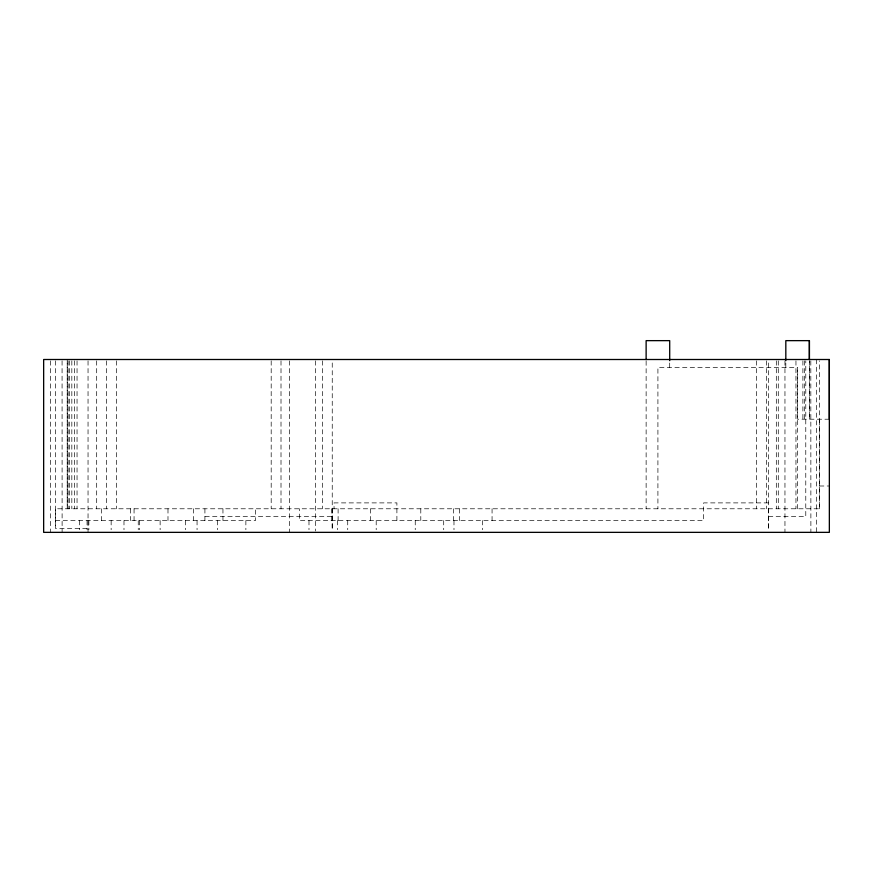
<?xml version="1.0" encoding="UTF-8"?>
<svg xmlns="http://www.w3.org/2000/svg" width="873" height="873" viewBox="0 0 873 873"><rect width="100%" height="100%" fill="white"/><g stroke="black" fill="none" stroke-linecap="round" stroke-linejoin="round"><path stroke-width="0.65" stroke-dasharray="4.37 3.27" d="M87.06 528.427L55.457 528.427L55.446 508.784L819.529 508.784L819.507 360.855M669.7 367.358L669.7 360.68M785.82 367.358L785.82 360.68M797.606 508.784L797.606 367.358L657.915 367.358L657.915 508.784M819.529 508.784L819.529 419.215M768.502 508.784L768.458 529.736L768.458 360.855M829.285 419.215L797.606 419.215L797.606 367.358M819.529 485.999L829.285 485.999M768.458 502.892L703.638 502.892L703.638 520.57L299.363 520.57L299.363 508.784M204.915 516.641L332.187 516.641M768.491 516.641L805.779 516.641L805.779 360.855M55.457 520.57L255.483 520.57L255.483 508.784M332.155 508.784L332.231 529.736L332.242 360.855M816.561 359.501L816.561 532.355M810.821 360.865L810.886 532.355M804.437 360.855L804.437 419.215M802.898 360.855L802.898 419.215M795.958 360.855L795.958 508.784M784.958 360.865L784.958 532.355M778.28 360.855L778.29 508.784M776.315 360.855L776.315 508.784M766.494 360.855L766.494 508.784M756.673 360.855L756.673 508.784M646.129 360.986L646.129 508.784M492.066 508.784L492.066 520.57M482.442 520.57L482.442 529.736M459.536 508.784L459.536 520.57M453.982 520.57L453.982 529.736M453.327 508.784L453.327 520.57M443.702 520.57L443.702 529.736M420.797 508.784L420.797 520.57M415.242 520.57L415.242 529.736M396.899 520.57L396.899 502.892L334.043 502.892L334.043 508.784M376.198 520.57L376.198 529.736M370.643 508.784L370.643 520.57M347.727 520.57L347.727 529.736M338.102 508.784L338.102 520.57M337.458 520.57L337.458 529.736M331.904 508.784L331.904 520.57M322.421 360.855L322.421 508.784M315.579 360.865L315.579 530.991M308.987 520.57L308.987 529.736M289.65 360.865L289.65 532.355M281.008 360.855L281.008 508.784M271.187 360.855L271.187 508.784M245.87 520.57L245.87 529.736M222.953 508.784L222.953 520.57M217.399 520.57L217.399 529.736M204.915 508.784L204.915 520.57M197.058 520.57L197.058 529.736M193.369 508.784L193.369 520.57M185.513 520.57L185.513 529.736M167.987 508.784L167.987 520.57M160.13 520.57L160.13 529.736M139.615 520.57L139.615 529.736M138.25 520.57L138.25 529.736M134.06 508.784L134.06 520.57M130.393 508.784L130.393 520.57M123.988 520.57L123.988 529.736M116.327 360.855L116.327 508.784M111.144 520.57L111.144 529.736M106.506 360.855L106.506 508.784M101.519 508.784L101.519 520.57M96.685 360.855L96.685 508.784M88.871 520.57L88.871 529.736M88.042 360.865L88.042 532.355M87.06 520.57L87.06 529.736M79.443 520.57L79.443 529.736M77.042 360.855L77.042 508.784M74.369 360.855L74.369 508.784M71.837 360.855L71.837 508.784M69.676 360.855L69.676 508.784M68.105 360.855L68.105 508.784M67.232 359.501L67.232 508.784L67.221 360.855M62.07 360.865L62.114 532.355M55.446 360.855L55.457 528.427M50.525 360.865L50.525 532.355M809.391 360.964L809.391 419.215L809.391 360.964"/><path stroke-width="1.31" d="M669.7 360.68L669.7 340.645L646.129 340.645L646.129 359.632M785.82 360.68L785.82 340.645L809.391 340.645L809.391 359.611L809.391 340.645M829.285 419.215L829.285 359.501L43.65 359.501L43.65 532.355L829.35 532.355L829.35 359.501"/></g></svg>
